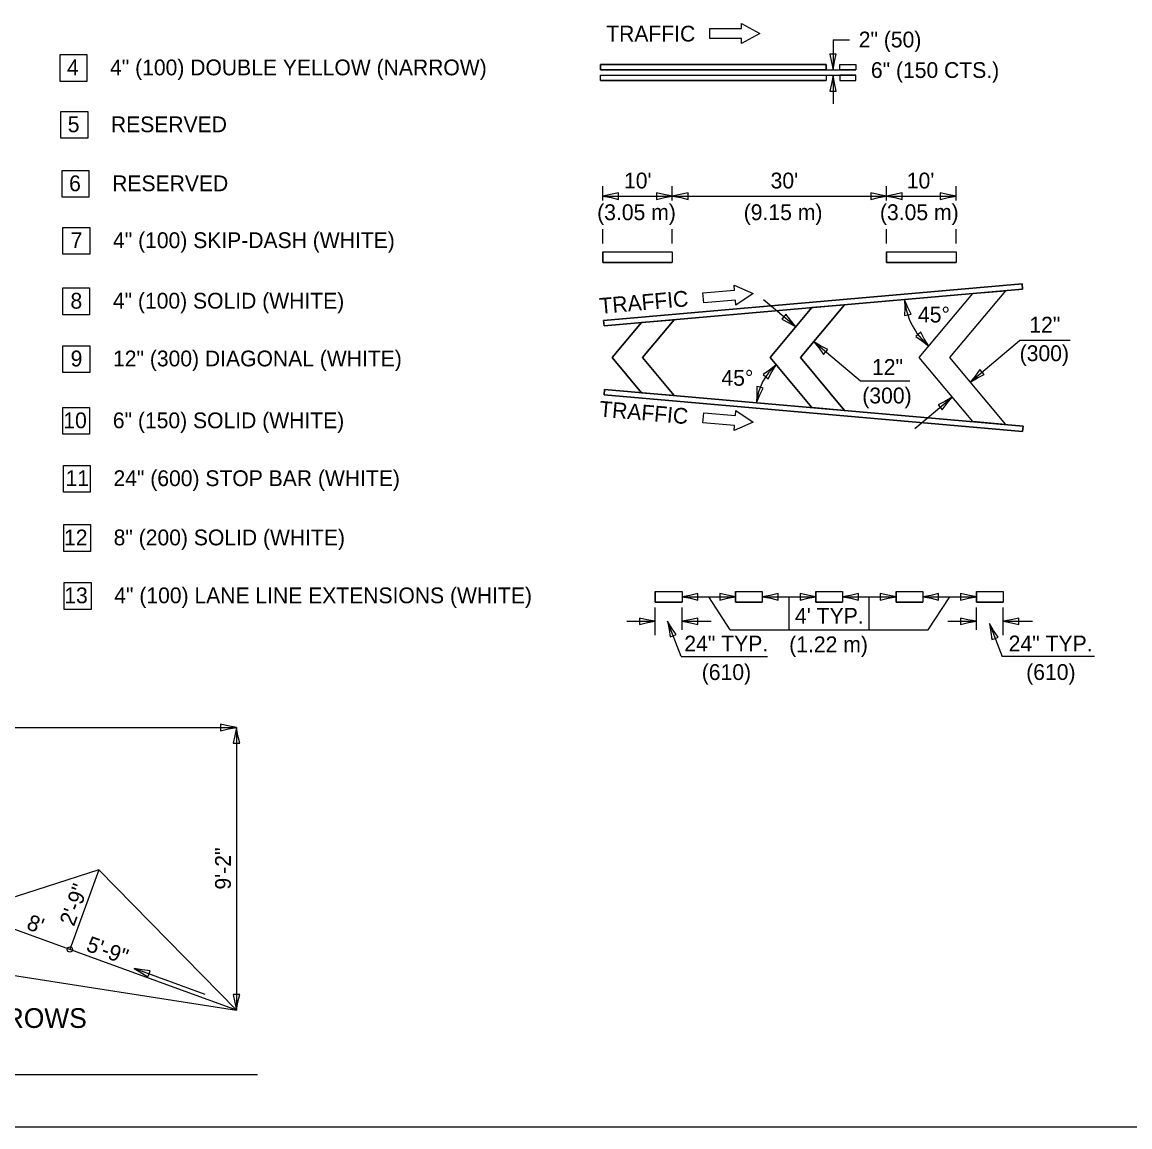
# Model space of a CAD drawing. Extents: x 2261959 to 2263219, y -3123482 to -3123082.
# Drawn here: x 2262165.1 to 2262361.8, y -3123482.2 to -3123286.2 of the extents above; entities that cross this region are included whole.
import ezdxf

# ---------------------------------------------------------------- set-up
doc = ezdxf.new("R2010")
doc.units = 0
for name, color, linetype in [('Default', 7, 'Continuous'), ('RD_Pr_Roadway_Dimensions', 7, 'Continuous'), ('RD_Pr_Roadway_Items', 7, 'Continuous'), ('RD_Pr_Roadway_Notes', 7, 'Continuous')]:
    doc.layers.add(name, color=color, linetype=linetype)

msp = doc.modelspace()

# ---------------------------------------------------------------- linework, layer by layer
at = {"layer": 'Default'}
msp.add_lwpolyline([(2261959.29, -3123482.2), (2262589.29, -3123482.2), (2262589.29, -3123082.2), (2261959.29, -3123082.2)], close=True, dxfattribs=at)
at = {"layer": 'RD_Pr_Roadway_Dimensions'}
for p, q in [((2262309.08, -3123289.28), (2262309.08, -3123294.65)), ((2262309.08, -3123289.28), (2262312.01, -3123289.28)), ((2262309.08, -3123295.6), (2262309.08, -3123300.67)), ((2262268.2, -3123317.8), (2262268.2, -3123315.29)), ((2262280.55, -3123317.8), (2262280.55, -3123315.29)), ((2262318.56, -3123317.8), (2262318.56, -3123315.29)), ((2262330.91, -3123317.8), (2262330.91, -3123315.29)), ((2262268.2, -3123317.02), (2262280.55, -3123317.02)), ((2262280.55, -3123317.02), (2262318.56, -3123317.02)), ((2262318.56, -3123317.02), (2262330.91, -3123317.02)), ((2262268.2, -3123325.47), (2262268.2, -3123322.88)), ((2262280.55, -3123325.47), (2262280.55, -3123322.88)), ((2262318.56, -3123325.47), (2262318.56, -3123322.88)), ((2262330.91, -3123325.47), (2262330.91, -3123322.88)), ((2262302.48, -3123340.24), (2262296.75, -3123335.43)), ((2262313.97, -3123349.88), (2262305.64, -3123342.89)), ((2262333.39, -3123350.06), (2262342.19, -3123342.68)), ((2262351.15, -3123342.68), (2262342.19, -3123342.68)), ((2262322.69, -3123349.88), (2262313.97, -3123349.88)), ((2262323.6, -3123358.28), (2262330.23, -3123352.71)), ((2262282.27, -3123388.14), (2262291.77, -3123388.14)), ((2262290.82, -3123393.99), (2262287.02, -3123388.14)), ((2262296.52, -3123388.14), (2262306.02, -3123388.14)), ((2262301.27, -3123393.99), (2262301.27, -3123388.14)), ((2262310.77, -3123388.14), (2262320.27, -3123388.14)), ((2262315.52, -3123393.99), (2262315.52, -3123388.14)), ((2262325.02, -3123388.14), (2262334.52, -3123388.14)), ((2262325.97, -3123393.99), (2262329.78, -3123388.14)), ((2262277.52, -3123394.94), (2262277.52, -3123390.04)), ((2262282.27, -3123393.99), (2262282.27, -3123390.04)), ((2262334.52, -3123393.99), (2262334.52, -3123390.04)), ((2262339.28, -3123394.94), (2262339.28, -3123390.04)), ((2262272.47, -3123392.49), (2262277.52, -3123392.49)), ((2262282.1, -3123398.74), (2262279.68, -3123392.44)), ((2262282.27, -3123392.49), (2262287.47, -3123392.49)), ((2262329.48, -3123392.49), (2262334.52, -3123392.49)), ((2262339.28, -3123392.49), (2262344.48, -3123392.49)), ((2262290.82, -3123393.99), (2262325.97, -3123393.99)), ((2262336.83, -3123392.9), (2262339.07, -3123398.74)), ((2262282.1, -3123398.74), (2262297.44, -3123398.74)), ((2262355.46, -3123398.74), (2262339.07, -3123398.74)), ((2262110.58, -3123411.34), (2262203.16, -3123411.34)), ((2262203.16, -3123411.34), (2262203.16, -3123461.51)), ((2262203.16, -3123461.51), (2262110.58, -3123427.76)), ((2262178.75, -3123436.59), (2262173.6, -3123450.73))]:
    msp.add_line(p, q, dxfattribs=at)
for points in [[(2262309.66, -3123291.85), (2262309.08, -3123291.85), (2262308.49, -3123291.85), (2262308.83, -3123293.25), (2262309.08, -3123294.65), (2262309.35, -3123293.16)], [(2262308.49, -3123298.4), (2262309.08, -3123298.4), (2262309.66, -3123298.4), (2262309.32, -3123297), (2262309.08, -3123295.6), (2262308.8, -3123297.09)], [(2262271, -3123317.61), (2262271, -3123317.02), (2262271, -3123316.44), (2262269.6, -3123316.78), (2262268.2, -3123317.02), (2262269.69, -3123317.29)], [(2262277.75, -3123316.44), (2262277.75, -3123317.02), (2262277.75, -3123317.61), (2262279.15, -3123317.27), (2262280.55, -3123317.02), (2262279.06, -3123316.75)], [(2262283.35, -3123317.61), (2262283.35, -3123317.02), (2262283.35, -3123316.44), (2262281.95, -3123316.78), (2262280.55, -3123317.02), (2262282.05, -3123317.29)], [(2262315.76, -3123316.44), (2262315.76, -3123317.02), (2262315.76, -3123317.61), (2262317.16, -3123317.27), (2262318.56, -3123317.02), (2262317.06, -3123316.75)], [(2262321.35, -3123317.61), (2262321.36, -3123317.02), (2262321.36, -3123316.44), (2262319.96, -3123316.78), (2262318.56, -3123317.02), (2262320.05, -3123317.29)], [(2262328.11, -3123316.44), (2262328.11, -3123317.02), (2262328.11, -3123317.61), (2262329.51, -3123317.27), (2262330.91, -3123317.02), (2262329.41, -3123316.75)], [(2262321.79, -3123338.25), (2262322.36, -3123338.13), (2262322.94, -3123338.01), (2262322.31, -3123336.71), (2262321.78, -3123335.39), (2262321.83, -3123336.91)], [(2262300.71, -3123337.99), (2262300.34, -3123338.44), (2262299.96, -3123338.89), (2262301.25, -3123339.52), (2262302.48, -3123340.24), (2262301.51, -3123339.07)], [(2262324.64, -3123341.18), (2262324.21, -3123341.57), (2262323.77, -3123341.96), (2262324.96, -3123342.77), (2262326.08, -3123343.65), (2262325.28, -3123342.36)], [(2262307.4, -3123345.13), (2262307.78, -3123344.69), (2262308.16, -3123344.24), (2262306.86, -3123343.6), (2262305.64, -3123342.89), (2262306.61, -3123344.05)], [(2262296.69, -3123348.69), (2262297.12, -3123349.08), (2262297.55, -3123349.47), (2262298.24, -3123348.2), (2262298.99, -3123347), (2262297.79, -3123347.93)], [(2262335.91, -3123348.71), (2262335.53, -3123348.26), (2262335.16, -3123347.81), (2262334.3, -3123348.97), (2262333.39, -3123350.06), (2262334.71, -3123349.31)], [(2262296.7, -3123351.11), (2262296.13, -3123350.97), (2262295.56, -3123350.84), (2262295.58, -3123352.28), (2262295.5, -3123353.7), (2262296.1, -3123352.31)], [(2262327.71, -3123354.06), (2262328.09, -3123354.51), (2262328.47, -3123354.95), (2262329.32, -3123353.79), (2262330.23, -3123352.71), (2262328.92, -3123353.46)], [(2262285.07, -3123388.73), (2262285.07, -3123388.14), (2262285.07, -3123387.56), (2262283.67, -3123387.9), (2262282.27, -3123388.14), (2262283.76, -3123388.41)], [(2262288.97, -3123387.56), (2262288.97, -3123388.14), (2262288.97, -3123388.73), (2262290.37, -3123388.38), (2262291.77, -3123388.14), (2262290.28, -3123387.87)], [(2262299.32, -3123388.73), (2262299.32, -3123388.14), (2262299.32, -3123387.56), (2262297.92, -3123387.9), (2262296.52, -3123388.14), (2262298.01, -3123388.41)], [(2262303.22, -3123387.56), (2262303.22, -3123388.14), (2262303.22, -3123388.73), (2262304.62, -3123388.38), (2262306.02, -3123388.14), (2262304.53, -3123387.87)], [(2262313.57, -3123388.73), (2262313.57, -3123388.14), (2262313.57, -3123387.56), (2262312.17, -3123387.9), (2262310.77, -3123388.14), (2262312.26, -3123388.41)], [(2262317.47, -3123387.56), (2262317.47, -3123388.14), (2262317.47, -3123388.73), (2262318.87, -3123388.38), (2262320.27, -3123388.14), (2262318.78, -3123387.87)], [(2262327.82, -3123388.73), (2262327.82, -3123388.14), (2262327.82, -3123387.56), (2262326.42, -3123387.9), (2262325.02, -3123388.14), (2262326.52, -3123388.41)], [(2262331.73, -3123387.56), (2262331.72, -3123388.14), (2262331.72, -3123388.73), (2262333.12, -3123388.38), (2262334.52, -3123388.14), (2262333.03, -3123387.87)], [(2262274.72, -3123391.91), (2262274.72, -3123392.49), (2262274.72, -3123393.08), (2262276.12, -3123392.73), (2262277.52, -3123392.49), (2262276.02, -3123392.22)], [(2262280.14, -3123395.27), (2262280.69, -3123395.06), (2262281.23, -3123394.85), (2262280.41, -3123393.66), (2262279.68, -3123392.44), (2262279.97, -3123393.94)], [(2262285.07, -3123393.08), (2262285.07, -3123392.49), (2262285.07, -3123391.91), (2262283.67, -3123392.25), (2262282.27, -3123392.49), (2262283.76, -3123392.76)], [(2262331.73, -3123391.91), (2262331.72, -3123392.49), (2262331.72, -3123393.08), (2262333.12, -3123392.73), (2262334.52, -3123392.49), (2262333.03, -3123392.22)], [(2262342.07, -3123393.08), (2262342.08, -3123392.49), (2262342.08, -3123391.91), (2262340.68, -3123392.25), (2262339.28, -3123392.49), (2262340.77, -3123392.76)], [(2262337.29, -3123395.72), (2262337.83, -3123395.52), (2262338.38, -3123395.31), (2262337.56, -3123394.12), (2262336.83, -3123392.9), (2262337.11, -3123394.39)], [(2262200.36, -3123410.76), (2262200.36, -3123411.34), (2262200.36, -3123411.93), (2262201.76, -3123411.58), (2262203.16, -3123411.34), (2262201.67, -3123411.07)], [(2262202.58, -3123414.14), (2262203.16, -3123414.14), (2262203.75, -3123414.14), (2262203.4, -3123412.74), (2262203.16, -3123411.34), (2262202.89, -3123412.83)], [(2262203.75, -3123458.71), (2262203.16, -3123458.71), (2262202.58, -3123458.71), (2262202.92, -3123460.11), (2262203.16, -3123461.51), (2262203.43, -3123460.01)]]:
    msp.add_lwpolyline(points, close=True, dxfattribs=at)
msp.add_circle((2262173.6, -3123450.73), 0.475, dxfattribs=at)
for centre, radius, start, end in [((2262333.89, -3123334.33), 12.16, 185.0054, 230), ((2262305.34, -3123354.56), 9.87, 130.0007, 174.9939)]:
    msp.add_arc(centre, radius, start, end, dxfattribs=at)
at = {"layer": 'RD_Pr_Roadway_Items'}
for p, q in [((2262267.78, -3123293.7), (2262301.23, -3123293.7)), ((2262301.23, -3123293.7), (2262307.85, -3123293.7)), ((2262301.23, -3123293.7), (2262306.94, -3123293.7)), ((2262310.31, -3123293.7), (2262313.11, -3123293.7)), ((2262267.78, -3123294.65), (2262313.11, -3123294.65)), ((2262267.78, -3123294.65), (2262301.22, -3123294.65)), ((2262267.78, -3123295.6), (2262313.11, -3123295.6)), ((2262267.78, -3123296.55), (2262307.85, -3123296.55)), ((2262310.31, -3123296.55), (2262313.11, -3123296.55)), ((2262310.31, -3123296.55), (2262313.11, -3123296.55)), ((2262268.2, -3123326.9), (2262280.55, -3123326.9)), ((2262268.2, -3123326.9), (2262268.2, -3123328.8)), ((2262280.55, -3123326.9), (2262280.55, -3123328.8)), ((2262318.56, -3123326.9), (2262330.91, -3123326.9)), ((2262318.56, -3123326.9), (2262318.56, -3123328.8)), ((2262330.91, -3123326.9), (2262330.91, -3123328.8)), ((2262268.2, -3123328.8), (2262280.55, -3123328.8)), ((2262268.2, -3123328.8), (2262280.55, -3123328.8)), ((2262318.56, -3123328.8), (2262330.91, -3123328.8)), ((2262318.56, -3123328.8), (2262330.91, -3123328.8)), ((2262268.34, -3123339.11), (2262342.65, -3123332.61)), ((2262268.43, -3123340.06), (2262342.73, -3123333.56)), ((2262342.65, -3123332.61), (2262342.73, -3123333.56)), ((2262268.34, -3123339.11), (2262268.43, -3123340.06)), ((2262268.51, -3123351.34), (2262268.43, -3123352.29)), ((2262268.51, -3123351.34), (2262342.81, -3123357.84)), ((2262268.43, -3123352.29), (2262342.73, -3123358.79)), ((2262342.81, -3123357.84), (2262342.73, -3123358.79)), ((2262277.52, -3123387.19), (2262277.52, -3123389.09)), ((2262282.27, -3123387.19), (2262282.27, -3123389.09)), ((2262291.77, -3123387.19), (2262296.52, -3123387.19)), ((2262291.77, -3123387.19), (2262291.77, -3123389.09)), ((2262296.52, -3123387.19), (2262296.52, -3123389.09)), ((2262306.02, -3123387.19), (2262310.77, -3123387.19)), ((2262306.02, -3123387.19), (2262306.02, -3123389.09)), ((2262310.77, -3123387.19), (2262310.77, -3123389.09)), ((2262320.27, -3123387.19), (2262325.02, -3123387.19)), ((2262320.27, -3123387.19), (2262320.27, -3123389.09)), ((2262325.02, -3123387.19), (2262325.02, -3123389.09)), ((2262334.52, -3123387.19), (2262339.28, -3123387.19)), ((2262334.52, -3123387.19), (2262334.52, -3123389.09)), ((2262339.28, -3123387.19), (2262339.28, -3123389.09)), ((2262277.52, -3123389.09), (2262282.27, -3123389.09)), ((2262277.52, -3123389.09), (2262282.27, -3123389.09)), ((2262291.77, -3123389.09), (2262296.52, -3123389.09)), ((2262306.02, -3123389.09), (2262310.77, -3123389.09)), ((2262320.27, -3123389.09), (2262325.02, -3123389.09)), ((2262334.52, -3123389.09), (2262339.28, -3123389.09)), ((2262178.75, -3123436.59), (2262163.9, -3123441.37)), ((2262203.16, -3123461.51), (2262178.75, -3123436.59)), ((2262126.03, -3123449.41), (2262203.16, -3123461.51))]:
    msp.add_line(p, q, dxfattribs=at)
for points in [[(2262287.2, -3123287.29), (2262292.84, -3123287.29), (2262292.84, -3123286.4), (2262296.1, -3123288.18), (2262292.84, -3123289.96), (2262292.84, -3123289.07), (2262287.2, -3123289.07)], [(2262307.85, -3123293.7), (2262267.78, -3123293.7), (2262267.78, -3123294.65), (2262307.85, -3123294.65)], [(2262267.78, -3123293.7), (2262307.86, -3123293.7), (2262307.86, -3123294.65), (2262267.78, -3123294.65)], [(2262310.31, -3123293.7), (2262313.11, -3123293.7), (2262313.11, -3123294.65), (2262310.31, -3123294.65)], [(2262310.31, -3123293.7), (2262313.11, -3123293.7), (2262313.11, -3123294.65), (2262310.31, -3123294.65)], [(2262267.78, -3123295.6), (2262307.85, -3123295.6), (2262307.85, -3123296.55), (2262267.78, -3123296.55)], [(2262267.78, -3123295.6), (2262307.86, -3123295.6), (2262307.86, -3123296.55), (2262267.78, -3123296.55)], [(2262313.11, -3123295.6), (2262310.31, -3123295.6), (2262310.31, -3123296.55), (2262313.11, -3123296.55)], [(2262313.11, -3123295.6), (2262310.31, -3123295.6), (2262310.31, -3123296.55), (2262313.11, -3123296.55)], [(2262268.2, -3123326.9), (2262280.55, -3123326.9), (2262280.55, -3123328.8), (2262268.2, -3123328.8)], [(2262268.2, -3123326.9), (2262280.55, -3123326.9), (2262280.55, -3123328.8), (2262268.2, -3123328.8)], [(2262318.56, -3123326.9), (2262330.91, -3123326.9), (2262330.91, -3123328.8), (2262318.56, -3123328.8)], [(2262318.56, -3123326.9), (2262330.91, -3123326.9), (2262330.91, -3123328.8), (2262318.56, -3123328.8)], [(2262342.65, -3123332.61), (2262342.73, -3123333.56), (2262268.43, -3123340.06), (2262268.34, -3123339.11)], [(2262268.35, -3123339.11), (2262268.43, -3123340.06), (2262342.73, -3123333.56), (2262342.65, -3123332.61)], [(2262285.97, -3123334.22), (2262291.59, -3123333.73), (2262291.51, -3123332.85), (2262294.92, -3123334.34), (2262291.82, -3123336.39), (2262291.75, -3123335.51), (2262286.13, -3123336)], [(2262339.69, -3123333.82), (2262329.73, -3123345.7), (2262339.69, -3123357.57), (2262333.89, -3123357.06), (2262324.36, -3123345.7), (2262333.89, -3123334.33)], [(2262333.89, -3123334.33), (2262339.69, -3123333.82), (2262329.73, -3123345.7), (2262339.69, -3123357.57), (2262333.89, -3123357.06), (2262324.36, -3123345.7)], [(2262311.14, -3123336.32), (2262303.28, -3123345.7), (2262311.14, -3123355.07), (2262305.34, -3123354.56), (2262297.9, -3123345.7), (2262305.34, -3123336.83)], [(2262305.34, -3123336.83), (2262297.9, -3123345.7), (2262305.34, -3123354.56), (2262311.14, -3123355.07), (2262303.28, -3123345.7), (2262311.14, -3123336.32)], [(2262280.89, -3123338.97), (2262275.25, -3123345.7), (2262280.89, -3123352.42), (2262275.09, -3123351.92), (2262269.87, -3123345.7), (2262275.09, -3123339.48)], [(2262275.09, -3123339.48), (2262269.87, -3123345.7), (2262275.09, -3123351.92), (2262280.89, -3123352.42), (2262275.25, -3123345.7), (2262280.89, -3123338.97)], [(2262342.81, -3123357.84), (2262342.73, -3123358.79), (2262268.43, -3123352.29), (2262268.51, -3123351.34)], [(2262268.51, -3123351.34), (2262268.43, -3123352.29), (2262342.73, -3123358.79), (2262342.81, -3123357.84)], [(2262286.12, -3123355.48), (2262291.74, -3123355.97), (2262291.81, -3123355.08), (2262294.91, -3123357.14), (2262291.5, -3123358.63), (2262291.58, -3123357.75), (2262285.96, -3123357.25)], [(2262277.52, -3123387.19), (2262282.27, -3123387.19), (2262282.27, -3123389.09), (2262277.52, -3123389.09)], [(2262277.52, -3123387.19), (2262282.27, -3123387.19), (2262282.27, -3123389.09), (2262277.52, -3123389.09)], [(2262291.77, -3123387.19), (2262296.52, -3123387.19), (2262296.52, -3123389.09), (2262291.77, -3123389.09)], [(2262291.77, -3123387.19), (2262296.52, -3123387.19), (2262296.52, -3123389.09), (2262291.77, -3123389.09)], [(2262306.02, -3123387.19), (2262310.77, -3123387.19), (2262310.77, -3123389.09), (2262306.02, -3123389.09)], [(2262306.02, -3123387.19), (2262310.77, -3123387.19), (2262310.77, -3123389.09), (2262306.02, -3123389.09)], [(2262320.27, -3123387.19), (2262325.02, -3123387.19), (2262325.02, -3123389.09), (2262320.27, -3123389.09)], [(2262320.27, -3123387.19), (2262325.02, -3123387.19), (2262325.02, -3123389.09), (2262320.27, -3123389.09)], [(2262334.52, -3123387.19), (2262339.28, -3123387.19), (2262339.28, -3123389.09), (2262334.52, -3123389.09)], [(2262334.52, -3123387.19), (2262339.28, -3123387.19), (2262339.28, -3123389.09), (2262334.52, -3123389.09)]]:
    msp.add_lwpolyline(points, close=True, dxfattribs=at)
at = {"layer": 'RD_Pr_Roadway_Notes'}
for p, q in [((2262197.64, -3123458.69), (2262185.04, -3123454.1)), ((2262206.93, -3123472.95), (2262091.63, -3123472.95))]:
    msp.add_line(p, q, dxfattribs=at)
for points in [[(2262171.86, -3123296.68), (2262171.86, -3123291.93), (2262176.61, -3123291.93), (2262176.61, -3123296.68)], [(2262172.01, -3123306.78), (2262172.01, -3123302.03), (2262176.77, -3123302.03), (2262176.77, -3123306.78)], [(2262172.24, -3123317.24), (2262172.24, -3123312.49), (2262176.99, -3123312.49), (2262176.99, -3123317.24)], [(2262172.39, -3123327.34), (2262172.39, -3123322.59), (2262177.15, -3123322.59), (2262177.15, -3123327.34)], [(2262172.36, -3123338.08), (2262172.36, -3123333.33), (2262177.11, -3123333.33), (2262177.11, -3123338.08)], [(2262172.39, -3123348.33), (2262172.39, -3123343.58), (2262177.15, -3123343.58), (2262177.15, -3123348.33)], [(2262172.36, -3123359.3), (2262172.36, -3123354.55), (2262177.11, -3123354.55), (2262177.11, -3123359.3)], [(2262172.47, -3123369.58), (2262172.47, -3123364.83), (2262177.22, -3123364.83), (2262177.22, -3123369.58)], [(2262172.51, -3123380.09), (2262172.51, -3123375.34), (2262177.25, -3123375.34), (2262177.25, -3123380.09)], [(2262172.62, -3123390.37), (2262172.62, -3123385.61), (2262177.37, -3123385.61), (2262177.37, -3123390.37)], [(2262187.47, -3123455.6), (2262187.67, -3123455.06), (2262187.87, -3123454.51), (2262186.44, -3123454.35), (2262185.04, -3123454.1), (2262186.35, -3123454.86)]]:
    msp.add_lwpolyline(points, close=True, dxfattribs=at)

# ---------------------------------------------------------------- texts
at = {"layer": 'RD_Pr_Roadway_Dimensions'}
for s, height, p in [('2" (50)', 2.8, (2262313.64, -3123290.65)), ('6" (150 CTS.)', 2.8, (2262315.8, -3123296.07)), ("10'", 2.808, (2262271.97, -3123315.68)), ("30'", 2.808, (2262297.99, -3123315.68)), ("10'", 2.808, (2262322.17, -3123315.68)), ('(3.05 m)', 2.808, (2262267.2, -3123321.3)), ('(9.15 m)', 2.808, (2262293.22, -3123321.3)), ('(3.05 m)', 2.808, (2262317.4, -3123321.3)), ('45°', 2.808, (2262324.15, -3123339.46)), ('12"', 2.808, (2262343.92, -3123341.26)), ('(300)', 2.808, (2262342.2, -3123346.32)), ('12"', 2.808, (2262315.99, -3123348.77)), ('45°', 2.808, (2262289.26, -3123350.69)), ('(300)', 2.808, (2262314.27, -3123353.83)), ("4' TYP.", 2.808, (2262302.32, -3123392.92)), ('24" TYP.', 2.808, (2262282.67, -3123397.85)), ('(1.22 m)', 2.808, (2262301.29, -3123397.98)), ('24" TYP.', 2.808, (2262340.25, -3123397.84)), ('(610)', 2.808, (2262285.77, -3123402.91)), ('(610)', 2.808, (2262343.36, -3123402.9))]:
    msp.add_text(s, height=height, dxfattribs=at).set_placement(p)
for s, rotation, p in [('9\'-2"', 90, (2262202.19, -3123440.1)), ('2\'-9"', 70, (2262174.33, -3123446.76)), ("8'", 340, (2262165.74, -3123447.06)), ('5\'-9"', 340, (2262176.32, -3123450.92))]:
    msp.add_text(s, height=2.808, rotation=rotation, dxfattribs=at).set_placement(p)
at = {"layer": 'RD_Pr_Roadway_Notes'}
for s, height, p in [('TRAFFIC', 2.8, (2262268.82, -3123289.6)), ('4', 2.81, (2262173.1, -3123295.6)), ('4" (100) DOUBLE YELLOW (NARROW)', 2.8, (2262180.74, -3123295.6)), ('5', 2.81, (2262173.23, -3123305.7)), ('RESERVED', 2.8, (2262180.89, -3123305.7)), ('6', 2.81, (2262173.47, -3123316.17)), ('RESERVED', 2.8, (2262181.12, -3123316.17)), ('7', 2.81, (2262173.75, -3123326.27)), ('4" (100) SKIP-DASH (WHITE)', 2.8, (2262181.27, -3123326.26)), ('8', 2.81, (2262173.71, -3123337.01)), ('4" (100) SOLID (WHITE)', 2.8, (2262181.24, -3123337)), ('9', 2.81, (2262173.74, -3123347.26)), ('12" (300) DIAGONAL (WHITE)', 2.8, (2262181.27, -3123347.25)), ('6" (150) SOLID (WHITE)', 2.8, (2262181.24, -3123358.23)), ('10', 2.808, (2262172.44, -3123358.23)), ('11', 2.808, (2262172.84, -3123368.5)), ('24" (600) STOP BAR (WHITE)', 2.8, (2262181.35, -3123368.5)), ('12', 2.808, (2262172.57, -3123379.02)), ('8" (200) SOLID (WHITE)', 2.8, (2262181.38, -3123379.01)), ('13', 2.808, (2262172.61, -3123389.29)), ('4" (100) LANE LINE EXTENSIONS (WHITE)', 2.8, (2262181.49, -3123389.29)), ('LARGE MERGE ARROWS', 3.5, (2262119.92, -3123464.65))]:
    msp.add_text(s, height=height, dxfattribs=at).set_placement(p)
for rotation, p in [(5, (2262267.74, -3123337.94)), (355, (2262267.49, -3123356.15))]:
    msp.add_text('TRAFFIC', height=2.8, rotation=rotation, dxfattribs=at).set_placement(p)

doc.saveas('drawing.dxf')
